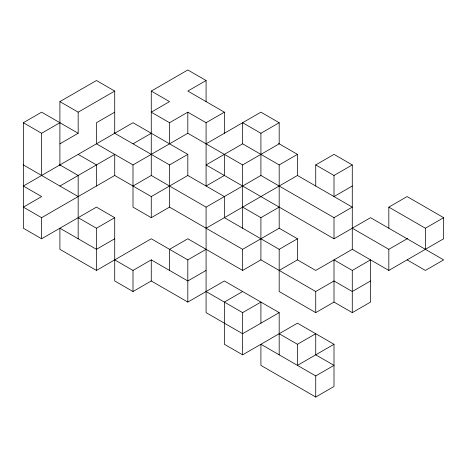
<?xml version="1.0" encoding="UTF-8"?>
<svg xmlns="http://www.w3.org/2000/svg" width="467" height="467" viewBox="0 0 467 467"><rect width="100%" height="100%" fill="white"/><g stroke="black" fill="none" stroke-linecap="round" stroke-linejoin="round"><path stroke-width="0.7" d="M279.184 354.827L279.184 312.627L224.364 280.976L187.816 302.079L151.267 280.976L132.996 291.525L114.719 280.976L114.719 217.675L96.447 207.126L41.621 238.777L23.35 228.223L23.35 122.722L41.621 112.168L78.17 133.27L78.17 112.168L114.719 91.071L114.719 133.27M59.899 165.651L59.899 101.619L96.447 80.517L114.719 91.071M23.35 122.722L41.621 133.27L59.899 122.722M59.899 143.824L78.17 133.27M114.719 112.173L96.447 122.722L96.447 143.824L132.996 164.921L187.816 133.27L242.636 164.921L279.184 143.824L279.184 122.722L260.913 112.173L206.087 143.824M132.996 186.024L151.267 175.475L151.267 91.071L187.816 69.968L206.087 80.522L206.087 101.619M206.087 80.522L187.816 91.071L224.364 112.173L224.364 133.27M59.899 186.024L114.719 154.373L114.719 175.475L41.621 217.675L23.35 207.126L41.621 196.572L23.35 186.024L132.996 122.722L187.816 154.373L187.816 175.475L151.267 196.572L114.719 175.475M132.996 143.824L151.267 133.27M151.267 91.071L169.539 101.619L151.267 112.173L169.539 122.722L187.816 112.173L206.087 122.722L224.364 112.173M114.088 132.908L169.539 164.921L187.816 154.373M78.17 217.675L96.447 228.223L114.719 217.675M279.184 122.722L260.913 133.27L242.636 122.722L242.636 143.824L206.087 164.921L334.004 238.777L370.553 217.675L443.65 259.874L425.379 270.428L407.101 259.874M114.719 238.777L96.447 249.325L59.899 228.223L59.899 249.325L96.447 270.428L151.267 238.777L187.816 259.874L206.087 249.325M132.996 164.921L132.996 207.126L151.267 217.675L169.539 207.126L242.636 249.325L279.184 228.223L297.461 238.777L297.461 259.874L279.184 270.428M151.267 175.475L206.087 207.126L260.913 175.475L334.004 217.675L352.281 207.126L297.461 175.475L206.087 228.223M242.636 143.824L279.184 164.921L297.461 154.373L297.461 175.475M114.719 259.874L132.996 270.428L151.267 259.874L187.816 280.976L206.087 270.428M315.733 186.024L315.733 164.921L334.004 154.373L352.281 164.921L352.281 249.325L388.83 270.428L443.65 238.777L443.65 217.675L407.101 196.572L388.83 207.126L388.83 228.223M242.636 207.126L260.913 217.675L279.184 207.126M315.733 164.921L334.004 175.475L352.281 164.921M352.281 186.024L334.004 196.572L334.004 175.475M169.539 270.428L169.539 249.325L187.816 238.777L242.636 270.428L260.913 259.874L315.733 291.525L334.004 280.976L352.281 291.525L370.553 280.976M187.816 175.475L224.364 196.572L224.364 217.675L279.184 249.325L297.461 238.777M242.636 291.525L224.364 302.079L224.364 344.278L242.636 354.827L297.461 323.176L334.004 344.278L334.004 386.478L315.733 397.032L260.913 365.381L260.913 344.278L315.733 375.929L334.004 365.381L315.733 354.827L315.733 333.73L297.461 344.278L279.184 333.73M206.087 291.525L242.636 312.627L260.913 302.079L260.913 323.176M352.281 249.325L315.733 270.428L297.461 259.874M279.184 312.627L242.636 333.73L206.087 312.627L206.087 207.126M334.004 302.079L334.004 259.874L352.281 270.428L370.553 259.874L370.553 302.079L352.281 312.627L334.004 302.079L315.733 312.627L279.184 291.525L279.184 249.325M352.281 228.223L388.83 249.325L407.732 238.409M388.83 207.126L425.379 228.223L443.65 217.675M334.004 344.278L297.461 365.381L297.461 344.278M278.554 143.457L297.461 154.373M59.899 101.619L78.17 112.168M78.17 154.373L96.447 164.921L96.447 186.024M59.268 164.559L78.17 175.475L78.17 238.777M23.35 164.921L78.17 196.572M425.379 228.223L425.379 249.325M388.83 249.325L388.83 270.428M352.281 270.428L352.281 312.627M334.004 217.675L334.004 238.777M315.733 291.525L315.733 312.627M315.733 375.929L315.733 397.032M279.184 164.921L279.184 228.223M260.913 133.27L260.913 175.475M260.913 217.675L260.913 259.874M242.636 164.921L242.636 228.223M242.636 249.325L242.636 270.428M242.636 312.627L242.636 354.827M224.364 154.373L224.364 175.475L206.087 186.024L206.087 122.722M187.816 112.173L187.816 133.27M187.816 259.874L187.816 302.079M169.539 122.722L169.539 143.824M169.539 164.921L169.539 207.126M151.267 196.572L151.267 217.675M151.267 259.874L151.267 280.976M132.996 270.428L132.996 291.525M96.447 228.223L96.447 270.428M41.621 133.27L41.621 175.475M41.621 217.675L41.621 238.777"/></g></svg>
